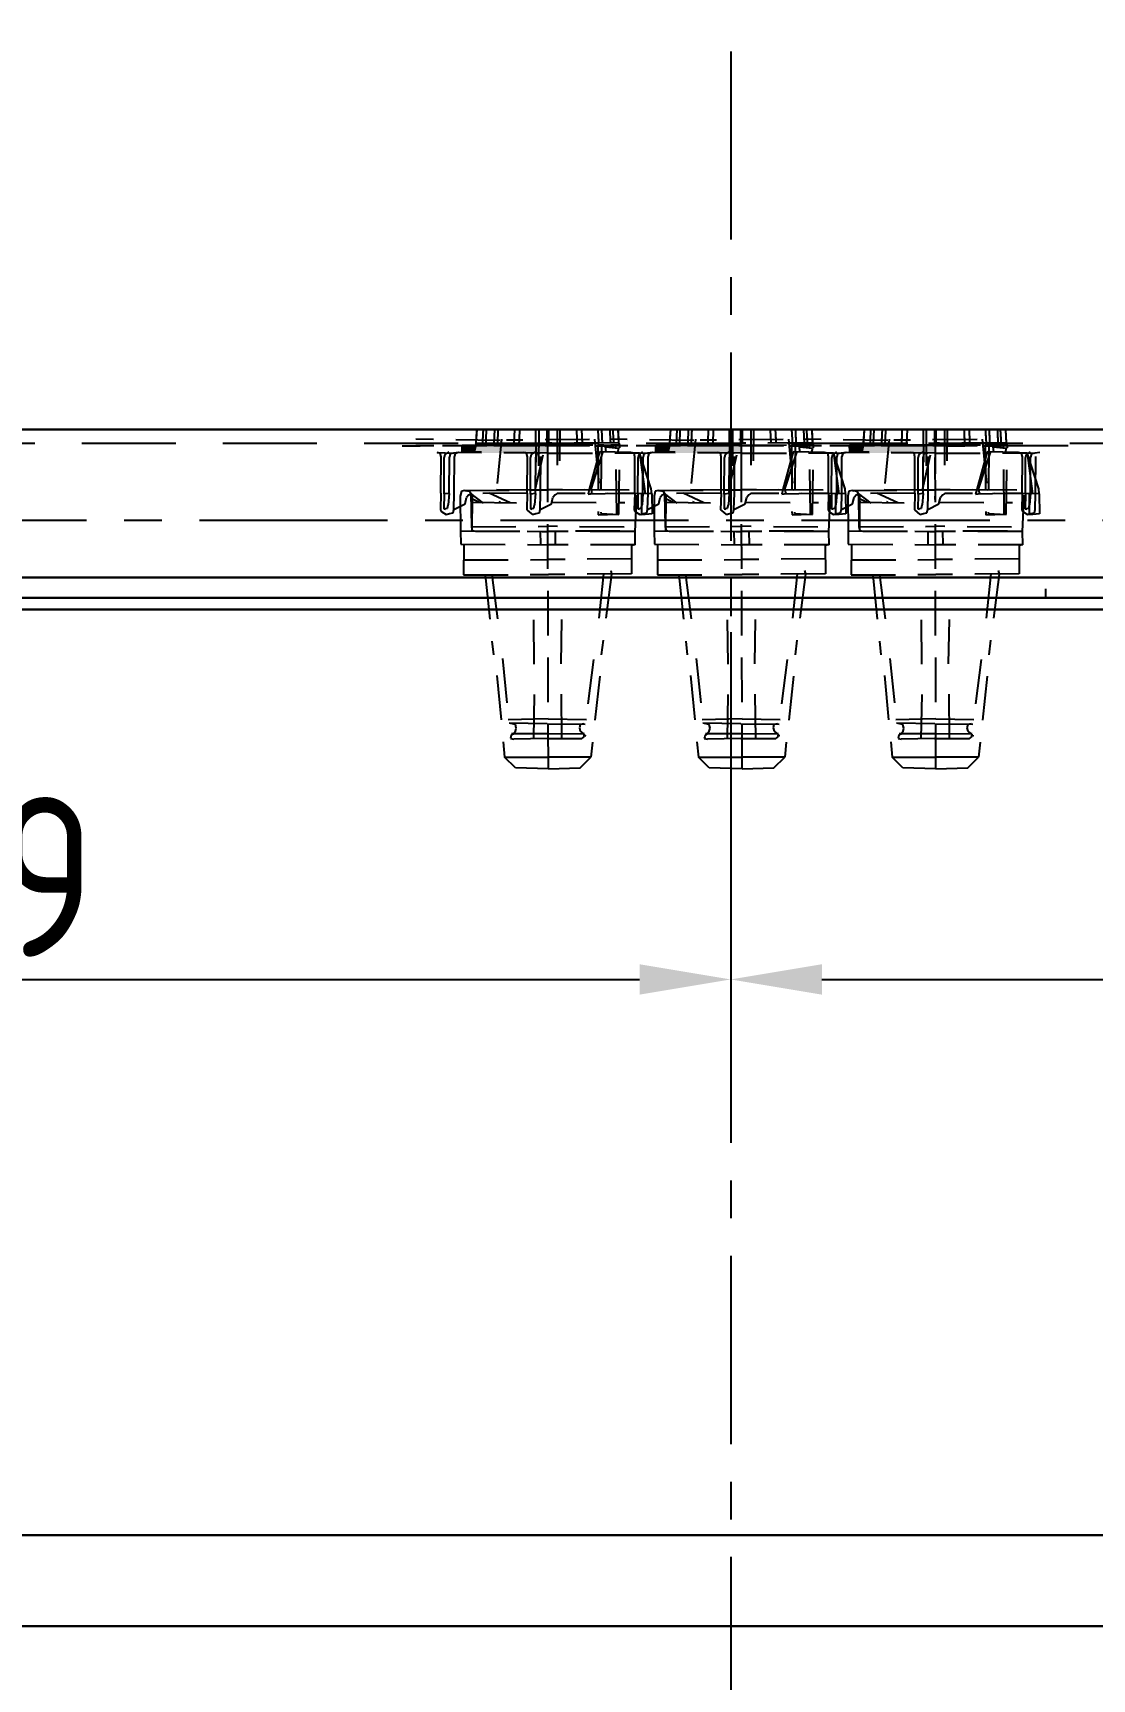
# Model space of a CAD drawing. Header units: millimetres. Extents: x 116956 to 138384, y -169944 to -162492.
# Drawn here: x 118598 to 119062, y -168922 to -168200 of the extents above; entities that cross this region are included whole.
import ezdxf

# ---------------------------------------------------------------- set-up
doc = ezdxf.new("R2010")
doc.units = ezdxf.units.MM
doc.header["$LTSCALE"] = 13
for name, pattern in [('CENTERX2', [101.6, 63.5, -12.7, 12.7, -12.7]), ('DASHED', [0.75, 0.5, -0.25]), ('HIDDEN', [9.525, 6.35, -3.175])]:
    doc.linetypes.add(name, pattern=pattern)
for name, color, linetype in [('1', 4, 'Continuous'), ('粗实线', 4, 'Continuous'), ('细实线', 2, 'Continuous'), ('虚线', 6, 'HIDDEN'), ('铁心虚线', 1, 'DASHED')]:
    doc.layers.add(name, color=color, linetype=linetype)
doc.layers.add('标注、文本', color=3, linetype='Continuous', lineweight=25)
doc.styles.get("Standard").update_dxf_attribs({"font": 'gbenor.shx', "bigfont": 'gbcbig.shx'})
doc.dimstyles.new('1-15', dxfattribs={"dimscale": 20, "dimtxt": 3.5, "dimasz": 2, "dimexe": 1.5, "dimexo": 0.5, "dimgap": 0.5, "dimtad": 1, "dimtoh": 1, "dimdec": 1, "dimdsep": 46, "dimtxsty": 'Standard', "dimcen": 2.5, "dimclrd": 3, "dimclre": 3, "dimclrt": 3, "dimadec": 0, "dimazin": 2, "dimtfac": 1, "dimtdec": 1, "dimtmove": 0, "dimatfit": 2, "dimfxl": 1, "dimarcsym": 0})

# ---------------------------------------------------------------- blocks, each defined once
blk = doc.blocks.new('*D1137')
at = {"layer": 'Defpoints', "color": 0, "transparency": 16777216}
for p in [(118214.94, -168498.74), (118903.94, -168498.74), (118903.94, -168615.02)]:
    blk.add_point(p, dxfattribs=at)
at = {"layer": '标注、文本', "color": 3, "lineweight": -2, "transparency": 16777216}
for p, q in [((118214.94, -168508.74), (118214.94, -168645.02)), ((118903.94, -168508.74), (118903.94, -168645.02)), ((118254.94, -168615.02), (118863.94, -168615.02))]:
    blk.add_line(p, q, dxfattribs=at)
at = {"layer": '标注、文本', "color": 3, "transparency": 16777216}
for points in [[(118254.94, -168608.36), (118254.94, -168621.69), (118214.94, -168615.02)], [(118863.94, -168608.36), (118863.94, -168621.69), (118903.94, -168615.02)]]:
    blk.add_solid(points, dxfattribs=at)
at = {"layer": '标注、文本', "color": 3, "transparency": 16777216, "insert": (118559.44, -168570.02), "char_height": 70, "attachment_point": 5}
blk.add_mtext('689', dxfattribs=at)
blk = doc.blocks.new('*D1138')
at = {"layer": 'Defpoints', "color": 0, "transparency": 16777216}
for p in [(118903.94, -168452.7), (119592.94, -168498.74), (119592.94, -168615.02)]:
    blk.add_point(p, dxfattribs=at)
at = {"layer": '标注、文本', "color": 3, "lineweight": -2, "transparency": 16777216}
for p, q in [((118903.94, -168462.7), (118903.94, -168645.02)), ((119592.94, -168508.74), (119592.94, -168645.02)), ((118943.94, -168615.02), (119552.94, -168615.02))]:
    blk.add_line(p, q, dxfattribs=at)
at = {"layer": '标注、文本', "color": 3, "transparency": 16777216}
for points in [[(118943.94, -168608.36), (118943.94, -168621.69), (118903.94, -168615.02)], [(119552.94, -168608.36), (119552.94, -168621.69), (119592.94, -168615.02)]]:
    blk.add_solid(points, dxfattribs=at)
at = {"layer": '标注、文本', "color": 3, "transparency": 16777216, "insert": (119248.44, -168570.02), "char_height": 70, "attachment_point": 5}
blk.add_mtext('689', dxfattribs=at)

msp = doc.modelspace()

# ---------------------------------------------------------------- hatches: boundary and pattern name
at = {"layer": '铁心虚线', "ltscale": 3}
h = msp.add_hatch(color=6, dxfattribs=at)
h.dxf.hatch_style = 2
h.paths.add_polyline_path([(118786.772, -168380.752), (118786.134, -168383.518), (118786.081, -168380.593)])
h = msp.add_hatch(color=6, dxfattribs=at)
h.dxf.hatch_style = 2
h.paths.add_polyline_path([(118792.624, -168380.646), (118786.772, -168380.752), (118786.134, -168383.518)])
h = msp.add_hatch(color=6, dxfattribs=at)
h.dxf.hatch_style = 2
h.paths.add_polyline_path([(118792.624, -168380.646), (118791.825, -168384.104), (118786.134, -168383.518)])
h = msp.add_hatch(color=6, dxfattribs=at)
h.dxf.hatch_style = 2
h.paths.add_polyline_path([(118823.955, -168380.596), (118792.624, -168380.646), (118791.825, -168384.104)])
h = msp.add_hatch(color=6, dxfattribs=at)
h.dxf.hatch_style = 2
h.paths.add_polyline_path([(118823.955, -168380.596), (118823.157, -168384.054), (118791.825, -168384.104)])
h = msp.add_hatch(color=6, dxfattribs=at)
h.dxf.hatch_style = 2
h.paths.add_polyline_path([(118871.772, -168380.752), (118871.134, -168383.518), (118871.081, -168380.593)])
h = msp.add_hatch(color=6, dxfattribs=at)
h.dxf.hatch_style = 2
h.paths.add_polyline_path([(118877.624, -168380.646), (118871.772, -168380.752), (118871.134, -168383.518)])
h = msp.add_hatch(color=6, dxfattribs=at)
h.dxf.hatch_style = 2
h.paths.add_polyline_path([(118877.624, -168380.646), (118876.825, -168384.104), (118871.134, -168383.518)])
h = msp.add_hatch(color=6, dxfattribs=at)
h.dxf.hatch_style = 2
h.paths.add_polyline_path([(118908.955, -168380.596), (118877.624, -168380.646), (118876.825, -168384.104)])
h = msp.add_hatch(color=6, dxfattribs=at)
h.dxf.hatch_style = 2
h.paths.add_polyline_path([(118908.955, -168380.596), (118908.157, -168384.054), (118876.825, -168384.104)])
h = msp.add_hatch(color=6, dxfattribs=at)
h.dxf.hatch_style = 2
h.paths.add_polyline_path([(118956.772, -168380.752), (118956.134, -168383.518), (118956.081, -168380.593)])
h = msp.add_hatch(color=6, dxfattribs=at)
h.dxf.hatch_style = 2
h.paths.add_polyline_path([(118962.624, -168380.646), (118956.772, -168380.752), (118956.134, -168383.518)])
h = msp.add_hatch(color=6, dxfattribs=at)
h.dxf.hatch_style = 2
h.paths.add_polyline_path([(118962.624, -168380.646), (118961.825, -168384.104), (118956.134, -168383.518)])
h = msp.add_hatch(color=6, dxfattribs=at)
h.dxf.hatch_style = 2
h.paths.add_polyline_path([(118993.955, -168380.596), (118962.624, -168380.646), (118961.825, -168384.104)])
h = msp.add_hatch(color=6, dxfattribs=at)
h.dxf.hatch_style = 2
h.paths.add_polyline_path([(118993.955, -168380.596), (118993.157, -168384.054), (118961.825, -168384.104)])

# ---------------------------------------------------------------- linework, layer by layer
at = {"layer": '1', "color": 1, "linetype": 'CENTERX2', "lineweight": -3, "ltscale": 0.1}
for p, q in [((118903.942, -167547.563), (118903.942, -168987.084)), ((119677.942, -168413.745), (118123.942, -168413.745))]:
    msp.add_line(p, q, dxfattribs=at)
at = {"layer": '粗实线', "lineweight": 30}
for p, q in [((118123.942, -168373.745), (119683.942, -168373.745)), ((118123.942, -168438.745), (119677.942, -168438.745)), ((118123.942, -168858.745), (119683.942, -168858.745)), ((118123.942, -168898.745), (119683.942, -168898.745))]:
    msp.add_line(p, q, dxfattribs=at)
at = {"layer": '细实线', "color": 4, "lineweight": 30}
for p, q in [((118123.942, -168447.701), (119683.942, -168447.701)), ((118123.942, -168452.701), (119683.942, -168452.701))]:
    msp.add_line(p, q, dxfattribs=at)
at = {"layer": '虚线', "ltscale": 0.5}
msp.add_line((118123.942, -168379.745), (119677.942, -168379.745), dxfattribs=at)
at = {"layer": '铁心虚线', "color": 6, "ltscale": 3}
for p, q in [((118823.942, -168522.625), (118823.625, -168373.745)), ((118908.942, -168522.625), (118908.625, -168373.745)), ((118993.942, -168522.625), (118993.625, -168373.745)), ((119041.981, -168443.701), (119041.981, -168447.701))]:
    msp.add_line(p, q, dxfattribs=at)
for points in [[(118792.484, -168373.745), (118792.092, -168379.795)], [(118818.582, -168388.096), (118818.425, -168373.745)], [(118819.681, -168373.745), (118819.646, -168389.798)], [(118827.766, -168373.745), (118827.731, -168389.48)], [(118828.902, -168387.565), (118829.061, -168373.745)], [(118854.464, -168373.745), (118854.755, -168379.695)], [(118877.484, -168373.745), (118877.092, -168379.795)], [(118903.582, -168388.096), (118903.425, -168373.745)], [(118904.681, -168373.745), (118904.646, -168389.798)], [(118912.766, -168373.745), (118912.731, -168389.48)], [(118913.902, -168387.565), (118914.061, -168373.745)], [(118939.464, -168373.745), (118939.755, -168379.695)], [(118962.484, -168373.745), (118962.092, -168379.795)], [(118988.582, -168388.096), (118988.425, -168373.745)], [(118989.681, -168373.745), (118989.646, -168389.798)], [(118997.766, -168373.745), (118997.731, -168389.48)], [(118998.902, -168387.565), (118999.061, -168373.745)], [(119024.464, -168373.745), (119024.755, -168379.695)], [(118796.932, -168380.913), (118759.749, -168381.069)], [(118780.282, -168383.624), (118778.58, -168384.688), (118778.261, -168386.071)], [(118823.848, -168384.213), (118786.134, -168383.518), (118786.081, -168380.593), (118823.955, -168380.596)], [(118819.487, -168381.021), (118791.081, -168381.019)], [(118823.955, -168380.596), (118792.624, -168380.646), (118792.092, -168379.795), (118823.423, -168379.745)], [(118803.422, -168378.041), (118801.239, -168400.116)], [(118818.157, -168383.628), (118816.454, -168384.691), (118816.135, -168386.074)], [(118823.955, -168380.596), (118855.287, -168380.546), (118854.755, -168379.695), (118823.423, -168379.745)], [(118846.345, -168383.622), (118841.822, -168400.059), (118841.343, -168402.134), (118843.577, -168401.921)], [(118844.223, -168377.992), (118846.348, -168400.333)], [(118881.932, -168380.913), (118844.749, -168381.069)], [(118881.932, -168380.913), (118844.749, -168381.069)], [(118849.271, -168383.569), (118849.058, -168381.335), (118854.75, -168381.921), (118854.271, -168383.995)], [(118865.282, -168383.624), (118863.58, -168384.688), (118863.261, -168386.071)], [(118865.282, -168383.624), (118863.58, -168384.688), (118863.261, -168386.071)], [(118908.848, -168384.213), (118871.134, -168383.518), (118871.081, -168380.593), (118908.955, -168380.596)], [(118904.487, -168381.021), (118876.081, -168381.019)], [(118908.955, -168380.596), (118877.624, -168380.646), (118877.092, -168379.795), (118908.423, -168379.745)], [(118888.422, -168378.041), (118886.239, -168400.116)], [(118903.157, -168383.628), (118901.454, -168384.691), (118901.135, -168386.074)], [(118908.955, -168380.596), (118940.287, -168380.546), (118939.755, -168379.695), (118908.423, -168379.745)], [(118931.345, -168383.622), (118926.822, -168400.059), (118926.343, -168402.134), (118928.577, -168401.921)], [(118929.223, -168377.992), (118931.348, -168400.333)], [(118966.932, -168380.913), (118929.749, -168381.069)], [(118934.271, -168383.569), (118934.058, -168381.335), (118939.75, -168381.921), (118939.271, -168383.995)], [(118950.282, -168383.624), (118948.58, -168384.688), (118948.261, -168386.071)], [(118950.282, -168383.624), (118948.58, -168384.688), (118948.261, -168386.071)], [(118993.848, -168384.213), (118956.134, -168383.518), (118956.081, -168380.593), (118993.955, -168380.596)], [(118989.487, -168381.021), (118961.081, -168381.019)], [(118993.955, -168380.596), (118962.624, -168380.646), (118962.092, -168379.795), (118993.423, -168379.745)], [(118973.422, -168378.041), (118971.239, -168400.116)], [(118988.157, -168383.628), (118986.454, -168384.691), (118986.135, -168386.074)], [(118993.955, -168380.596), (119025.287, -168380.546), (119024.755, -168379.695), (118993.423, -168379.745)], [(119035.932, -168380.913), (118998.749, -168381.069)], [(119016.345, -168383.622), (119011.822, -168400.059), (119011.343, -168402.134), (119013.577, -168401.921)], [(119014.223, -168377.992), (119016.348, -168400.333)], [(119051.932, -168380.913), (119014.749, -168381.069)], [(119019.271, -168383.569), (119019.058, -168381.335), (119024.75, -168381.921), (119024.271, -168383.995)], [(119035.282, -168383.624), (119033.58, -168384.688), (119033.261, -168386.071)], [(118776.878, -168385.752), (118776.505, -168384.209), (118775.122, -168383.89)], [(118775.122, -168383.89), (118782.357, -168384.103)], [(118784.591, -168383.89), (118782.357, -168384.103), (118780.814, -168384.475), (118780.495, -168385.858)], [(118823.848, -168384.213), (118784.591, -168383.89), (118783.048, -168384.263), (118782.729, -168385.646)], [(118814.752, -168385.755), (118814.38, -168384.212), (118812.997, -168383.893)], [(118820.231, -168384.107), (118818.689, -168384.479), (118818.369, -168385.862)], [(118823.848, -168384.213), (118863.957, -168384.004), (118866.349, -168402.038)], [(118847.728, -168383.942), (118842.673, -168399.527), (118842.886, -168401.761)], [(118861.878, -168385.752), (118861.505, -168384.209), (118860.122, -168383.89)], [(118860.122, -168383.89), (118867.357, -168384.103)], [(118861.878, -168385.752), (118861.505, -168384.209), (118860.122, -168383.89)], [(118860.122, -168383.89), (118867.357, -168384.103)], [(118869.275, -168401.985), (118869.062, -168399.75), (118863.957, -168384.004)], [(118869.591, -168383.89), (118867.357, -168384.103), (118865.814, -168384.475), (118865.495, -168385.858)], [(118869.591, -168383.89), (118867.357, -168384.103), (118865.814, -168384.475), (118865.495, -168385.858)], [(118908.848, -168384.213), (118869.591, -168383.89), (118868.048, -168384.263), (118867.729, -168385.646)], [(118899.752, -168385.755), (118899.38, -168384.212), (118897.997, -168383.893)], [(118905.231, -168384.107), (118903.689, -168384.479), (118903.369, -168385.862)], [(118908.848, -168384.213), (118948.957, -168384.004), (118951.349, -168402.038)], [(118932.728, -168383.942), (118927.673, -168399.527), (118927.886, -168401.761)], [(118946.878, -168385.752), (118946.505, -168384.209), (118945.122, -168383.89)], [(118945.122, -168383.89), (118952.357, -168384.103)], [(118946.878, -168385.752), (118946.505, -168384.209), (118945.122, -168383.89)], [(118945.122, -168383.89), (118952.357, -168384.103)], [(118954.275, -168401.985), (118954.062, -168399.75), (118948.957, -168384.004)], [(118954.591, -168383.89), (118952.357, -168384.103), (118950.814, -168384.475), (118950.495, -168385.858)], [(118954.591, -168383.89), (118952.357, -168384.103), (118950.814, -168384.475), (118950.495, -168385.858)], [(118993.848, -168384.213), (118954.591, -168383.89), (118953.048, -168384.263), (118952.729, -168385.646)], [(118984.752, -168385.755), (118984.38, -168384.212), (118982.997, -168383.893)], [(118990.231, -168384.107), (118988.689, -168384.479), (118988.369, -168385.862)], [(118993.848, -168384.213), (119033.957, -168384.004), (119036.349, -168402.038)], [(119017.728, -168383.942), (119012.673, -168399.527), (119012.886, -168401.761)], [(119031.878, -168385.752), (119031.505, -168384.209), (119030.122, -168383.89)], [(119030.122, -168383.89), (119037.357, -168384.103)], [(119039.275, -168401.985), (119039.062, -168399.75), (119033.957, -168384.004)], [(119039.591, -168383.89), (119037.357, -168384.103), (119035.814, -168384.475), (119035.495, -168385.858)], [(118776.823, -168401.763), (118776.609, -168408.998)], [(118782.461, -168408.892), (118787.408, -168406.392), (118788.047, -168403.626)], [(118790.441, -168402.722), (118789.377, -168401.02), (118787.302, -168400.541), (118785.76, -168400.913), (118785.281, -168402.987), (118785.386, -168418.307), (118785.491, -168424.159), (118824.058, -168424.322)], [(118814.697, -168401.767), (118789.909, -168401.871), (118789.058, -168402.403), (118788.047, -168403.626)], [(118814.697, -168401.767), (118789.909, -168401.871), (118790.173, -168416.499), (118790.546, -168418.042), (118791.929, -168418.361), (118823.952, -168418.471)], [(118790.121, -168404.105), (118789.909, -168401.871), (118790.494, -168405.648), (118814.431, -168406.075)], [(118814.697, -168401.767), (118814.484, -168409.001)], [(118818.315, -168401.873), (118816.08, -168402.086)], [(118818.315, -168401.873), (118816.08, -168402.086)], [(118820.335, -168408.895), (118825.283, -168406.396), (118825.921, -168403.63)], [(118846.348, -168400.333), (118823.794, -168400.225)], [(118862.572, -168402.622), (118861.826, -168418.474), (118861.932, -168424.326), (118824.058, -168424.322)], [(118869.275, -168401.985), (118827.783, -168401.874), (118826.932, -168402.406), (118825.921, -168403.63)], [(118861.823, -168401.763), (118861.609, -168408.998)], [(118861.823, -168401.763), (118861.609, -168408.998)], [(118869.275, -168401.985), (118869.434, -168410.762), (118864.965, -168411.187), (118864.966, -168401.718)], [(118867.461, -168408.892), (118872.408, -168406.392), (118873.047, -168403.626)], [(118875.441, -168402.722), (118874.377, -168401.02), (118872.302, -168400.541), (118870.76, -168400.913), (118870.281, -168402.987), (118870.386, -168418.307), (118870.491, -168424.159), (118909.058, -168424.322)], [(118899.697, -168401.767), (118874.909, -168401.871), (118874.058, -168402.403), (118873.047, -168403.626)], [(118899.697, -168401.767), (118874.909, -168401.871), (118875.173, -168416.499), (118875.546, -168418.042), (118876.929, -168418.361), (118908.952, -168418.471)], [(118875.121, -168404.105), (118874.909, -168401.871), (118875.494, -168405.648), (118899.431, -168406.075)], [(118899.697, -168401.767), (118899.484, -168409.001)], [(118903.315, -168401.873), (118901.08, -168402.086)], [(118903.315, -168401.873), (118901.08, -168402.086)], [(118905.335, -168408.895), (118910.283, -168406.396), (118910.921, -168403.63)], [(118931.348, -168400.333), (118908.794, -168400.225)], [(118947.572, -168402.622), (118946.826, -168418.474), (118946.932, -168424.326), (118909.058, -168424.322)], [(118954.275, -168401.985), (118912.783, -168401.874), (118911.932, -168402.406), (118910.921, -168403.63)], [(118946.823, -168401.763), (118946.609, -168408.998)], [(118946.823, -168401.763), (118946.609, -168408.998)], [(118954.275, -168401.985), (118954.434, -168410.762), (118949.965, -168411.187), (118949.966, -168401.718)], [(118952.461, -168408.892), (118957.408, -168406.392), (118958.047, -168403.626)], [(118960.441, -168402.722), (118959.377, -168401.02), (118957.302, -168400.541), (118955.76, -168400.913), (118955.281, -168402.987), (118955.386, -168418.307), (118955.491, -168424.159), (118994.058, -168424.322)], [(118984.697, -168401.767), (118959.909, -168401.871), (118959.058, -168402.403), (118958.047, -168403.626)], [(118984.697, -168401.767), (118959.909, -168401.871), (118960.173, -168416.499), (118960.546, -168418.042), (118961.929, -168418.361), (118993.952, -168418.471)], [(118960.121, -168404.105), (118959.909, -168401.871), (118960.494, -168405.648), (118984.431, -168406.075)], [(118984.697, -168401.767), (118984.484, -168409.001)], [(118988.315, -168401.873), (118986.08, -168402.086)], [(118988.315, -168401.873), (118986.08, -168402.086)], [(118990.335, -168408.895), (118995.283, -168406.396), (118995.921, -168403.63)], [(119016.348, -168400.333), (118993.794, -168400.225)], [(119032.572, -168402.622), (119031.826, -168418.474), (119031.932, -168424.326), (118994.058, -168424.322)], [(119039.275, -168401.985), (118997.783, -168401.874), (118996.932, -168402.406), (118995.921, -168403.63)], [(119031.823, -168401.763), (119031.609, -168408.998)], [(119039.275, -168401.985), (119039.434, -168410.762), (119034.965, -168411.187), (119034.966, -168401.718)], [(118776.609, -168408.998), (118777.141, -168409.849), (118779.056, -168411.019)], [(118778.152, -168408.625), (118779.695, -168408.253), (118780.014, -168406.87)], [(118779.056, -168411.019), (118780.599, -168410.647), (118782.142, -168410.275), (118782.461, -168408.892)], [(118814.484, -168409.001), (118815.707, -168410.012), (118816.931, -168411.023)], [(118816.027, -168408.629), (118817.569, -168408.257), (118817.889, -168406.874)], [(118816.931, -168411.023), (118818.473, -168410.651), (118820.016, -168410.278), (118820.335, -168408.895)], [(118825.442, -168405.704), (118857.465, -168405.813)], [(118861.609, -168408.998), (118862.141, -168409.849), (118864.056, -168411.019)], [(118861.609, -168408.998), (118862.141, -168409.849), (118864.056, -168411.019)], [(118863.152, -168408.625), (118864.695, -168408.253), (118865.014, -168406.87)], [(118863.152, -168408.625), (118864.695, -168408.253), (118865.014, -168406.87)], [(118864.056, -168411.019), (118865.599, -168410.647), (118867.142, -168410.275), (118867.461, -168408.892)], [(118864.056, -168411.019), (118865.599, -168410.647), (118867.142, -168410.275), (118867.461, -168408.892)], [(118899.484, -168409.001), (118900.707, -168410.012), (118901.931, -168411.023)], [(118901.027, -168408.629), (118902.569, -168408.257), (118902.889, -168406.874)], [(118901.931, -168411.023), (118903.473, -168410.651), (118905.016, -168410.278), (118905.335, -168408.895)], [(118910.442, -168405.704), (118942.465, -168405.813)], [(118946.609, -168408.998), (118947.141, -168409.849), (118949.056, -168411.019)], [(118946.609, -168408.998), (118947.141, -168409.849), (118949.056, -168411.019)], [(118948.152, -168408.625), (118949.695, -168408.253), (118950.014, -168406.87)], [(118948.152, -168408.625), (118949.695, -168408.253), (118950.014, -168406.87)], [(118949.056, -168411.019), (118950.599, -168410.647), (118952.142, -168410.275), (118952.461, -168408.892)], [(118949.056, -168411.019), (118950.599, -168410.647), (118952.142, -168410.275), (118952.461, -168408.892)], [(118984.484, -168409.001), (118985.707, -168410.012), (118986.931, -168411.023)], [(118986.027, -168408.629), (118987.569, -168408.257), (118987.889, -168406.874)], [(118986.931, -168411.023), (118988.473, -168410.651), (118990.016, -168410.278), (118990.335, -168408.895)], [(118995.442, -168405.704), (119027.465, -168405.813)], [(119031.609, -168408.998), (119032.141, -168409.849), (119034.056, -168411.019)], [(119033.152, -168408.625), (119034.695, -168408.253), (119035.014, -168406.87)], [(119034.056, -168411.019), (119035.599, -168410.647), (119037.142, -168410.275), (119037.461, -168408.892)], [(118786.875, -168424.478), (118786.767, -168437.564), (118823.95, -168437.408)], [(118861.932, -168424.326), (118860.389, -168424.698), (118860.441, -168437.092), (118823.95, -168437.408)], [(118871.875, -168424.478), (118871.767, -168437.564), (118908.95, -168437.408)], [(118946.932, -168424.326), (118945.389, -168424.698), (118945.441, -168437.092), (118908.95, -168437.408)], [(118956.875, -168424.478), (118956.767, -168437.564), (118993.95, -168437.408)], [(119031.932, -168424.326), (119030.389, -168424.698), (119030.441, -168437.092), (118993.95, -168437.408)], [(118860.495, -168430.549), (118824.004, -168430.865)], [(118945.495, -168430.549), (118909.004, -168430.865)], [(119030.495, -168430.549), (118994.004, -168430.865)], [(118796.236, -168437.565), (118799.796, -168472.62)], [(118851.292, -168435.708), (118851.664, -168437.251), (118847.139, -168472.625)], [(118881.236, -168437.565), (118884.796, -168472.62)], [(118936.292, -168435.708), (118936.664, -168437.251), (118932.139, -168472.625)], [(118966.236, -168437.565), (118969.796, -168472.62)], [(119021.292, -168435.708), (119021.664, -168437.251), (119017.139, -168472.625)], [(118817.776, -168476.771), (118817.512, -168452.674)], [(118829.478, -168476.56), (118829.906, -168452.622)], [(118902.776, -168476.771), (118902.512, -168452.674)], [(118914.478, -168476.56), (118914.906, -168452.622)], [(118987.776, -168476.771), (118987.512, -168452.674)], [(118999.478, -168476.56), (118999.906, -168452.622)], [(118803.786, -168474.27), (118806.709, -168502.623)], [(118843.735, -168474.752), (118840.115, -168503.051)], [(118888.786, -168474.27), (118891.709, -168502.623)], [(118928.735, -168474.752), (118925.115, -168503.051)], [(118973.786, -168474.27), (118976.709, -168502.623)], [(119013.735, -168474.752), (119010.115, -168503.051)], [(118801.338, -168481.717), (118804.739, -168517.464), (118823.676, -168517.466)], [(118846.447, -168481.934), (118842.614, -168517.467), (118823.676, -168517.466)], [(118886.338, -168481.717), (118889.739, -168517.464), (118908.676, -168517.466)], [(118931.447, -168481.934), (118927.614, -168517.467), (118908.676, -168517.466)], [(118971.338, -168481.717), (118974.739, -168517.464), (118993.676, -168517.466)], [(119016.447, -168481.934), (119012.614, -168517.467), (118993.676, -168517.466)], [(118817.507, -168509.486), (118817.934, -168485.548)], [(118829.901, -168509.434), (118829.637, -168485.337)], [(118902.507, -168509.486), (118902.934, -168485.548)], [(118914.901, -168509.434), (118914.637, -168485.337)], [(118987.507, -168509.486), (118987.934, -168485.548)], [(118999.901, -168509.434), (118999.637, -168485.337)], [(118808.517, -168507.41), (118809.528, -168506.187), (118809.847, -168504.804), (118809.475, -168503.261), (118807.4, -168502.782)], [(118839.423, -168502.892), (118837.881, -168503.264), (118837.561, -168504.647), (118837.934, -168506.19), (118839.157, -168507.2)], [(118893.517, -168507.41), (118894.528, -168506.187), (118894.847, -168504.804), (118894.475, -168503.261), (118892.4, -168502.782)], [(118924.423, -168502.892), (118922.881, -168503.264), (118922.561, -168504.647), (118922.934, -168506.19), (118924.157, -168507.2)], [(118978.517, -168507.41), (118979.528, -168506.187), (118979.847, -168504.804), (118979.475, -168503.261), (118977.4, -168502.782)], [(119009.423, -168502.892), (119007.881, -168503.264), (119007.561, -168504.647), (119007.934, -168506.19), (119009.157, -168507.2)], [(118807.506, -168508.634), (118807.346, -168509.325), (118808.729, -168509.645)], [(118808.517, -168507.41), (118807.666, -168507.942), (118807.506, -168508.634)], [(118823.358, -168509.38), (118838.678, -168509.275), (118839.529, -168508.743), (118839.689, -168508.052)], [(118839.689, -168508.052), (118839.848, -168507.36), (118839.157, -168507.2)], [(118892.506, -168508.634), (118892.346, -168509.325), (118893.729, -168509.645)], [(118893.517, -168507.41), (118892.666, -168507.942), (118892.506, -168508.634)], [(118908.358, -168509.38), (118923.678, -168509.275), (118924.529, -168508.743), (118924.689, -168508.052)], [(118924.689, -168508.052), (118924.848, -168507.36), (118924.157, -168507.2)], [(118977.506, -168508.634), (118977.346, -168509.325), (118978.729, -168509.645)], [(118978.517, -168507.41), (118977.666, -168507.942), (118977.506, -168508.634)], [(118993.358, -168509.38), (119008.678, -168509.275), (119009.529, -168508.743), (119009.689, -168508.052)], [(119009.689, -168508.052), (119009.848, -168507.36), (119009.157, -168507.2)], [(118823.942, -168522.625), (118809.473, -168522.199), (118804.739, -168517.464)], [(118823.942, -168522.625), (118837.879, -168522.201), (118842.614, -168517.467)], [(118908.942, -168522.625), (118894.473, -168522.199), (118889.739, -168517.464)], [(118908.942, -168522.625), (118922.879, -168522.201), (118927.614, -168517.467)], [(118993.942, -168522.625), (118979.473, -168522.199), (118974.739, -168517.464)], [(118993.942, -168522.625), (119007.879, -168522.201), (119012.614, -168517.467)]]:
    msp.add_lwpolyline(points, dxfattribs=at)
for points in [[(118845.601, -168380.537), (118845.81, -168411.177), (118853.896, -168410.859), (118853.527, -168380.91)], [(118847.201, -168380.864), (118846.879, -168410.653), (118854.805, -168411.026), (118855.287, -168380.546)], [(118930.601, -168380.537), (118930.81, -168411.177), (118938.896, -168410.859), (118938.527, -168380.91)], [(118932.201, -168380.864), (118931.879, -168410.653), (118939.805, -168411.026), (118940.287, -168380.546)], [(119015.601, -168380.537), (119015.81, -168411.177), (119023.896, -168410.859), (119023.527, -168380.91)], [(119017.201, -168380.864), (119016.879, -168410.653), (119024.805, -168411.026), (119025.287, -168380.546)]]:
    msp.add_lwpolyline(points, close=True, dxfattribs=at)
for points in [[(118792.484, -168373.745), (118792.248, -168377.38), (118792.092, -168379.795), (118792.092, -168379.795)], [(118795.3, -168373.745), (118795.13, -168377.352), (118795.017, -168379.742), (118795.017, -168379.742)], [(118796.698, -168373.745), (118796.52, -168377.529), (118796.401, -168380.062), (118796.401, -168380.062)], [(118800.32, -168373.745), (118800.139, -168377.588), (118800.018, -168380.168), (118800.018, -168380.168)], [(118801.845, -168373.745), (118801.674, -168377.382), (118801.56, -168379.796), (118801.56, -168379.796)], [(118809.09, -168373.745), (118808.913, -168377.5), (118808.795, -168380.01), (118808.795, -168380.01)], [(118811.314, -168373.745), (118811.143, -168377.382), (118811.029, -168379.797), (118811.029, -168379.797)], [(118823.423, -168379.745), (118823.423, -168379.745), (118823.424, -168377.077), (118823.424, -168373.745)], [(118823.577, -168373.745), (118823.562, -168383.01), (118823.527, -168404.534), (118823.527, -168404.534)], [(118824.115, -168379.905), (118824.115, -168379.905), (118824.115, -168377.151), (118824.115, -168373.745)], [(118836.24, -168373.745), (118836.402, -168377.414), (118836.509, -168379.853), (118836.509, -168379.853)], [(118838.455, -168373.745), (118838.628, -168377.291), (118838.743, -168379.64), (118838.743, -168379.64)], [(118845.604, -168373.745), (118845.829, -168377.415), (118845.978, -168379.853), (118845.978, -168379.853)], [(118847.24, -168373.745), (118847.409, -168377.202), (118847.521, -168379.481), (118847.521, -168379.481)], [(118850.852, -168373.745), (118851.024, -168377.262), (118851.138, -168379.588), (118851.138, -168379.588)], [(118852.143, -168373.745), (118852.37, -168377.445), (118852.521, -168379.907), (118852.521, -168379.907)], [(118854.464, -168373.745), (118854.639, -168377.321), (118854.755, -168379.695), (118854.755, -168379.695)], [(118877.484, -168373.745), (118877.248, -168377.38), (118877.092, -168379.795), (118877.092, -168379.795)], [(118880.3, -168373.745), (118880.13, -168377.352), (118880.017, -168379.742), (118880.017, -168379.742)], [(118881.698, -168373.745), (118881.52, -168377.529), (118881.401, -168380.062), (118881.401, -168380.062)], [(118885.32, -168373.745), (118885.139, -168377.588), (118885.018, -168380.168), (118885.018, -168380.168)], [(118886.845, -168373.745), (118886.674, -168377.382), (118886.56, -168379.796), (118886.56, -168379.796)], [(118894.09, -168373.745), (118893.913, -168377.5), (118893.795, -168380.01), (118893.795, -168380.01)], [(118896.314, -168373.745), (118896.143, -168377.382), (118896.029, -168379.797), (118896.029, -168379.797)], [(118908.423, -168379.745), (118908.423, -168379.745), (118908.424, -168377.077), (118908.424, -168373.745)], [(118908.577, -168373.745), (118908.562, -168383.01), (118908.527, -168404.534), (118908.527, -168404.534)], [(118909.115, -168379.905), (118909.115, -168379.905), (118909.115, -168377.151), (118909.115, -168373.745)], [(118921.24, -168373.745), (118921.402, -168377.414), (118921.509, -168379.853), (118921.509, -168379.853)], [(118923.455, -168373.745), (118923.628, -168377.291), (118923.743, -168379.64), (118923.743, -168379.64)], [(118930.604, -168373.745), (118930.829, -168377.415), (118930.978, -168379.853), (118930.978, -168379.853)], [(118932.24, -168373.745), (118932.409, -168377.202), (118932.521, -168379.481), (118932.521, -168379.481)], [(118935.852, -168373.745), (118936.024, -168377.262), (118936.138, -168379.588), (118936.138, -168379.588)], [(118937.143, -168373.745), (118937.37, -168377.445), (118937.521, -168379.907), (118937.521, -168379.907)], [(118939.464, -168373.745), (118939.639, -168377.321), (118939.755, -168379.695), (118939.755, -168379.695)], [(118962.484, -168373.745), (118962.248, -168377.38), (118962.092, -168379.795), (118962.092, -168379.795)], [(118965.3, -168373.745), (118965.13, -168377.352), (118965.017, -168379.742), (118965.017, -168379.742)], [(118966.698, -168373.745), (118966.52, -168377.529), (118966.401, -168380.062), (118966.401, -168380.062)], [(118970.32, -168373.745), (118970.139, -168377.588), (118970.018, -168380.168), (118970.018, -168380.168)], [(118971.845, -168373.745), (118971.674, -168377.382), (118971.56, -168379.796), (118971.56, -168379.796)], [(118979.09, -168373.745), (118978.913, -168377.5), (118978.795, -168380.01), (118978.795, -168380.01)], [(118981.314, -168373.745), (118981.143, -168377.382), (118981.029, -168379.797), (118981.029, -168379.797)], [(118993.423, -168379.745), (118993.423, -168379.745), (118993.424, -168377.077), (118993.424, -168373.745)], [(118993.577, -168373.745), (118993.562, -168383.01), (118993.527, -168404.534), (118993.527, -168404.534)], [(118994.115, -168379.905), (118994.115, -168379.905), (118994.115, -168377.151), (118994.115, -168373.745)], [(119006.24, -168373.745), (119006.402, -168377.414), (119006.509, -168379.853), (119006.509, -168379.853)], [(119008.455, -168373.745), (119008.628, -168377.291), (119008.743, -168379.64), (119008.743, -168379.64)], [(119015.604, -168373.745), (119015.829, -168377.415), (119015.978, -168379.853), (119015.978, -168379.853)], [(119017.24, -168373.745), (119017.409, -168377.202), (119017.521, -168379.481), (119017.521, -168379.481)], [(119020.852, -168373.745), (119021.024, -168377.262), (119021.138, -168379.588), (119021.138, -168379.588)], [(119022.143, -168373.745), (119022.37, -168377.445), (119022.521, -168379.907), (119022.521, -168379.907)], [(119024.464, -168373.745), (119024.639, -168377.321), (119024.755, -168379.695), (119024.755, -168379.695)], [(118802.789, -168378.581), (118802.789, -168378.581), (118765.765, -168378.045), (118765.765, -168378.045)], [(118803.001, -168380.815), (118803.001, -168380.815), (118765.818, -168380.971), (118765.818, -168380.971)], [(118841.988, -168378.204), (118841.988, -168378.204), (118805.497, -168378.52), (118805.497, -168378.52)], [(118842.041, -168381.13), (118842.041, -168381.13), (118805.709, -168380.754), (118805.709, -168380.754)], [(118860.122, -168383.89), (118860.122, -168383.89), (118846.345, -168383.622), (118846.345, -168383.622)], [(118887.789, -168378.581), (118887.789, -168378.581), (118850.765, -168378.045), (118850.765, -168378.045)], [(118887.789, -168378.581), (118887.789, -168378.581), (118850.765, -168378.045), (118850.765, -168378.045)], [(118888.001, -168380.815), (118888.001, -168380.815), (118850.818, -168380.971), (118850.818, -168380.971)], [(118888.001, -168380.815), (118888.001, -168380.815), (118850.818, -168380.971), (118850.818, -168380.971)], [(118926.988, -168378.204), (118926.988, -168378.204), (118890.497, -168378.52), (118890.497, -168378.52)], [(118927.041, -168381.13), (118927.041, -168381.13), (118890.709, -168380.754), (118890.709, -168380.754)], [(118945.122, -168383.89), (118945.122, -168383.89), (118931.345, -168383.622), (118931.345, -168383.622)], [(118972.789, -168378.581), (118972.789, -168378.581), (118935.765, -168378.045), (118935.765, -168378.045)], [(118972.789, -168378.581), (118972.789, -168378.581), (118935.765, -168378.045), (118935.765, -168378.045)], [(118973.001, -168380.815), (118973.001, -168380.815), (118935.818, -168380.971), (118935.818, -168380.971)], [(118973.001, -168380.815), (118973.001, -168380.815), (118935.818, -168380.971), (118935.818, -168380.971)], [(119011.988, -168378.204), (119011.988, -168378.204), (118975.497, -168378.52), (118975.497, -168378.52)], [(119012.041, -168381.13), (119012.041, -168381.13), (118975.709, -168380.754), (118975.709, -168380.754)], [(119030.122, -168383.89), (119030.122, -168383.89), (119016.345, -168383.622), (119016.345, -168383.622)], [(118776.823, -168401.763), (118776.823, -168401.763), (118776.878, -168385.752), (118776.878, -168385.752)], [(118778.206, -168402.082), (118778.206, -168402.082), (118778.261, -168386.071), (118778.261, -168386.071)], [(118780.44, -168401.87), (118780.44, -168401.87), (118780.495, -168385.858), (118780.495, -168385.858)], [(118782.674, -168401.657), (118782.674, -168401.657), (118782.729, -168385.646), (118782.729, -168385.646)], [(118814.697, -168401.767), (118814.697, -168401.767), (118814.752, -168385.755), (118814.752, -168385.755)], [(118816.08, -168402.086), (118816.08, -168402.086), (118816.135, -168386.074), (118816.135, -168386.074)], [(118821.455, -168385.117), (118821.455, -168385.117), (118817.942, -168400.331), (118817.942, -168400.331)], [(118818.315, -168401.873), (118818.315, -168401.873), (118818.369, -168385.862), (118818.369, -168385.862)], [(118820.549, -168401.661), (118820.549, -168401.661), (118820.603, -168385.649), (118820.603, -168385.649)], [(118861.823, -168401.763), (118861.823, -168401.763), (118861.878, -168385.752), (118861.878, -168385.752)], [(118861.823, -168401.763), (118861.823, -168401.763), (118861.878, -168385.752), (118861.878, -168385.752)], [(118863.206, -168402.082), (118863.206, -168402.082), (118863.261, -168386.071), (118863.261, -168386.071)], [(118863.206, -168402.082), (118863.206, -168402.082), (118863.261, -168386.071), (118863.261, -168386.071)], [(118865.44, -168401.87), (118865.44, -168401.87), (118865.495, -168385.858), (118865.495, -168385.858)], [(118865.44, -168401.87), (118865.44, -168401.87), (118865.495, -168385.858), (118865.495, -168385.858)], [(118867.674, -168401.657), (118867.674, -168401.657), (118867.729, -168385.646), (118867.729, -168385.646)], [(118867.674, -168401.657), (118867.674, -168401.657), (118867.729, -168385.646), (118867.729, -168385.646)], [(118899.697, -168401.767), (118899.697, -168401.767), (118899.752, -168385.755), (118899.752, -168385.755)], [(118901.08, -168402.086), (118901.08, -168402.086), (118901.135, -168386.074), (118901.135, -168386.074)], [(118906.455, -168385.117), (118906.455, -168385.117), (118902.942, -168400.331), (118902.942, -168400.331)], [(118903.315, -168401.873), (118903.315, -168401.873), (118903.369, -168385.862), (118903.369, -168385.862)], [(118905.549, -168401.661), (118905.549, -168401.661), (118905.603, -168385.649), (118905.603, -168385.649)], [(118946.823, -168401.763), (118946.823, -168401.763), (118946.878, -168385.752), (118946.878, -168385.752)], [(118946.823, -168401.763), (118946.823, -168401.763), (118946.878, -168385.752), (118946.878, -168385.752)], [(118948.206, -168402.082), (118948.206, -168402.082), (118948.261, -168386.071), (118948.261, -168386.071)], [(118948.206, -168402.082), (118948.206, -168402.082), (118948.261, -168386.071), (118948.261, -168386.071)], [(118950.44, -168401.87), (118950.44, -168401.87), (118950.495, -168385.858), (118950.495, -168385.858)], [(118950.44, -168401.87), (118950.44, -168401.87), (118950.495, -168385.858), (118950.495, -168385.858)], [(118952.674, -168401.657), (118952.674, -168401.657), (118952.729, -168385.646), (118952.729, -168385.646)], [(118952.674, -168401.657), (118952.674, -168401.657), (118952.729, -168385.646), (118952.729, -168385.646)], [(118984.697, -168401.767), (118984.697, -168401.767), (118984.752, -168385.755), (118984.752, -168385.755)], [(118986.08, -168402.086), (118986.08, -168402.086), (118986.135, -168386.074), (118986.135, -168386.074)], [(118991.455, -168385.117), (118991.455, -168385.117), (118987.942, -168400.331), (118987.942, -168400.331)], [(118988.315, -168401.873), (118988.315, -168401.873), (118988.369, -168385.862), (118988.369, -168385.862)], [(118990.549, -168401.661), (118990.549, -168401.661), (118990.603, -168385.649), (118990.603, -168385.649)], [(119031.823, -168401.763), (119031.823, -168401.763), (119031.878, -168385.752), (119031.878, -168385.752)], [(119033.206, -168402.082), (119033.206, -168402.082), (119033.261, -168386.071), (119033.261, -168386.071)], [(119035.44, -168401.87), (119035.44, -168401.87), (119035.495, -168385.858), (119035.495, -168385.858)], [(119037.674, -168401.657), (119037.674, -168401.657), (119037.729, -168385.646), (119037.729, -168385.646)], [(118778.206, -168402.082), (118778.206, -168402.082), (118778.152, -168408.625), (118778.152, -168408.625)], [(118780.44, -168401.87), (118780.44, -168401.87), (118778.206, -168402.082), (118778.206, -168402.082)], [(118780.44, -168401.87), (118780.44, -168401.87), (118780.014, -168406.87), (118780.014, -168406.87)], [(118782.461, -168408.892), (118782.461, -168408.892), (118782.674, -168401.657), (118782.674, -168401.657)], [(118787.302, -168400.541), (118787.302, -168400.541), (118823.794, -168400.225), (118823.794, -168400.225)], [(118787.302, -168400.541), (118787.302, -168400.541), (118787.994, -168400.7), (118787.994, -168400.7)], [(118795.494, -168406.074), (118795.494, -168406.074), (118789.909, -168401.871), (118789.909, -168401.871)], [(118793.419, -168405.595), (118793.419, -168405.595), (118790.121, -168404.105), (118790.121, -168404.105)], [(118790.441, -168402.722), (118790.441, -168402.722), (118790.386, -168418.733), (118790.386, -168418.733)], [(118797.994, -168401.552), (118797.994, -168401.552), (118807.197, -168405.862), (118807.197, -168405.862)], [(118801.239, -168400.116), (118801.239, -168400.116), (118823.794, -168400.225), (118823.794, -168400.225)], [(118816.08, -168402.086), (118816.08, -168402.086), (118816.027, -168408.629), (118816.027, -168408.629)], [(118818.315, -168401.873), (118818.315, -168401.873), (118817.889, -168406.874), (118817.889, -168406.874)], [(118820.335, -168408.895), (118820.335, -168408.895), (118820.549, -168401.661), (118820.549, -168401.661)], [(118859.434, -168400.441), (118859.434, -168400.441), (118823.794, -168400.225), (118823.794, -168400.225)], [(118861.823, -168401.763), (118861.823, -168401.763), (118841.343, -168402.134), (118841.343, -168402.134)], [(118863.206, -168402.082), (118863.206, -168402.082), (118863.152, -168408.625), (118863.152, -168408.625)], [(118863.206, -168402.082), (118863.206, -168402.082), (118863.152, -168408.625), (118863.152, -168408.625)], [(118865.44, -168401.87), (118865.44, -168401.87), (118863.206, -168402.082), (118863.206, -168402.082)], [(118865.44, -168401.87), (118865.44, -168401.87), (118863.206, -168402.082), (118863.206, -168402.082)], [(118865.44, -168401.87), (118865.44, -168401.87), (118865.014, -168406.87), (118865.014, -168406.87)], [(118865.44, -168401.87), (118865.44, -168401.87), (118865.014, -168406.87), (118865.014, -168406.87)], [(118867.461, -168408.892), (118867.461, -168408.892), (118867.674, -168401.657), (118867.674, -168401.657)], [(118867.461, -168408.892), (118867.461, -168408.892), (118867.674, -168401.657), (118867.674, -168401.657)], [(118872.302, -168400.541), (118872.302, -168400.541), (118908.794, -168400.225), (118908.794, -168400.225)], [(118872.302, -168400.541), (118872.302, -168400.541), (118872.994, -168400.7), (118872.994, -168400.7)], [(118880.494, -168406.074), (118880.494, -168406.074), (118874.909, -168401.871), (118874.909, -168401.871)], [(118878.419, -168405.595), (118878.419, -168405.595), (118875.121, -168404.105), (118875.121, -168404.105)], [(118875.441, -168402.722), (118875.441, -168402.722), (118875.386, -168418.733), (118875.386, -168418.733)], [(118882.994, -168401.552), (118882.994, -168401.552), (118892.197, -168405.862), (118892.197, -168405.862)], [(118886.239, -168400.116), (118886.239, -168400.116), (118908.794, -168400.225), (118908.794, -168400.225)], [(118901.08, -168402.086), (118901.08, -168402.086), (118901.027, -168408.629), (118901.027, -168408.629)], [(118903.315, -168401.873), (118903.315, -168401.873), (118902.889, -168406.874), (118902.889, -168406.874)], [(118905.335, -168408.895), (118905.335, -168408.895), (118905.549, -168401.661), (118905.549, -168401.661)], [(118944.434, -168400.441), (118944.434, -168400.441), (118908.794, -168400.225), (118908.794, -168400.225)], [(118946.823, -168401.763), (118946.823, -168401.763), (118926.343, -168402.134), (118926.343, -168402.134)], [(118948.206, -168402.082), (118948.206, -168402.082), (118948.152, -168408.625), (118948.152, -168408.625)], [(118948.206, -168402.082), (118948.206, -168402.082), (118948.152, -168408.625), (118948.152, -168408.625)], [(118950.44, -168401.87), (118950.44, -168401.87), (118948.206, -168402.082), (118948.206, -168402.082)], [(118950.44, -168401.87), (118950.44, -168401.87), (118948.206, -168402.082), (118948.206, -168402.082)], [(118950.44, -168401.87), (118950.44, -168401.87), (118950.014, -168406.87), (118950.014, -168406.87)], [(118950.44, -168401.87), (118950.44, -168401.87), (118950.014, -168406.87), (118950.014, -168406.87)], [(118952.461, -168408.892), (118952.461, -168408.892), (118952.674, -168401.657), (118952.674, -168401.657)], [(118952.461, -168408.892), (118952.461, -168408.892), (118952.674, -168401.657), (118952.674, -168401.657)], [(118957.302, -168400.541), (118957.302, -168400.541), (118993.794, -168400.225), (118993.794, -168400.225)], [(118957.302, -168400.541), (118957.302, -168400.541), (118957.994, -168400.7), (118957.994, -168400.7)], [(118965.494, -168406.074), (118965.494, -168406.074), (118959.909, -168401.871), (118959.909, -168401.871)], [(118963.419, -168405.595), (118963.419, -168405.595), (118960.121, -168404.105), (118960.121, -168404.105)], [(118960.441, -168402.722), (118960.441, -168402.722), (118960.386, -168418.733), (118960.386, -168418.733)], [(118967.994, -168401.552), (118967.994, -168401.552), (118977.197, -168405.862), (118977.197, -168405.862)], [(118971.239, -168400.116), (118971.239, -168400.116), (118993.794, -168400.225), (118993.794, -168400.225)], [(118986.08, -168402.086), (118986.08, -168402.086), (118986.027, -168408.629), (118986.027, -168408.629)], [(118988.315, -168401.873), (118988.315, -168401.873), (118987.889, -168406.874), (118987.889, -168406.874)], [(118990.335, -168408.895), (118990.335, -168408.895), (118990.549, -168401.661), (118990.549, -168401.661)], [(119029.434, -168400.441), (119029.434, -168400.441), (118993.794, -168400.225), (118993.794, -168400.225)], [(119031.823, -168401.763), (119031.823, -168401.763), (119011.343, -168402.134), (119011.343, -168402.134)], [(119033.206, -168402.082), (119033.206, -168402.082), (119033.152, -168408.625), (119033.152, -168408.625)], [(119035.44, -168401.87), (119035.44, -168401.87), (119033.206, -168402.082), (119033.206, -168402.082)], [(119035.44, -168401.87), (119035.44, -168401.87), (119035.014, -168406.87), (119035.014, -168406.87)], [(119037.461, -168408.892), (119037.461, -168408.892), (119037.674, -168401.657), (119037.674, -168401.657)], [(118778.152, -168408.625), (118778.152, -168408.625), (118778.844, -168408.785), (118778.844, -168408.785)], [(118802.196, -168405.436), (118802.196, -168405.436), (118802.888, -168405.596), (118802.888, -168405.596)], [(118816.027, -168408.629), (118816.027, -168408.629), (118816.718, -168408.789), (118816.718, -168408.789)], [(118863.152, -168408.625), (118863.152, -168408.625), (118863.844, -168408.785), (118863.844, -168408.785)], [(118863.152, -168408.625), (118863.152, -168408.625), (118863.844, -168408.785), (118863.844, -168408.785)], [(118887.196, -168405.436), (118887.196, -168405.436), (118887.888, -168405.596), (118887.888, -168405.596)], [(118901.027, -168408.629), (118901.027, -168408.629), (118901.718, -168408.789), (118901.718, -168408.789)], [(118948.152, -168408.625), (118948.152, -168408.625), (118948.844, -168408.785), (118948.844, -168408.785)], [(118948.152, -168408.625), (118948.152, -168408.625), (118948.844, -168408.785), (118948.844, -168408.785)], [(118972.196, -168405.436), (118972.196, -168405.436), (118972.888, -168405.596), (118972.888, -168405.596)], [(118986.027, -168408.629), (118986.027, -168408.629), (118986.718, -168408.789), (118986.718, -168408.789)], [(119033.152, -168408.625), (119033.152, -168408.625), (119033.844, -168408.785), (119033.844, -168408.785)], [(118785.386, -168418.307), (118785.386, -168418.307), (118823.952, -168418.471), (118823.952, -168418.471)], [(118790.173, -168416.499), (118790.173, -168416.499), (118823.739, -168416.236), (118823.739, -168416.236)], [(118820.334, -168418.364), (118820.334, -168418.364), (118820.44, -168424.215), (118820.44, -168424.215)], [(118857.145, -168416.665), (118857.145, -168416.665), (118823.739, -168416.236), (118823.739, -168416.236)], [(118855.283, -168418.42), (118855.283, -168418.42), (118823.952, -168418.471), (118823.952, -168418.471)], [(118861.826, -168418.474), (118861.826, -168418.474), (118823.952, -168418.471), (118823.952, -168418.471)], [(118826.877, -168418.418), (118826.877, -168418.418), (118826.983, -168424.269), (118826.983, -168424.269)], [(118870.386, -168418.307), (118870.386, -168418.307), (118908.952, -168418.471), (118908.952, -168418.471)], [(118875.173, -168416.499), (118875.173, -168416.499), (118908.739, -168416.236), (118908.739, -168416.236)], [(118905.334, -168418.364), (118905.334, -168418.364), (118905.44, -168424.215), (118905.44, -168424.215)], [(118942.145, -168416.665), (118942.145, -168416.665), (118908.739, -168416.236), (118908.739, -168416.236)], [(118940.283, -168418.42), (118940.283, -168418.42), (118908.952, -168418.471), (118908.952, -168418.471)], [(118946.826, -168418.474), (118946.826, -168418.474), (118908.952, -168418.471), (118908.952, -168418.471)], [(118911.877, -168418.418), (118911.877, -168418.418), (118911.983, -168424.269), (118911.983, -168424.269)], [(118955.386, -168418.307), (118955.386, -168418.307), (118993.952, -168418.471), (118993.952, -168418.471)], [(118960.173, -168416.499), (118960.173, -168416.499), (118993.739, -168416.236), (118993.739, -168416.236)], [(118990.334, -168418.364), (118990.334, -168418.364), (118990.44, -168424.215), (118990.44, -168424.215)], [(119027.145, -168416.665), (119027.145, -168416.665), (118993.739, -168416.236), (118993.739, -168416.236)], [(119025.283, -168418.42), (119025.283, -168418.42), (118993.952, -168418.471), (118993.952, -168418.471)], [(119031.826, -168418.474), (119031.826, -168418.474), (118993.952, -168418.471), (118993.952, -168418.471)], [(118996.877, -168418.418), (118996.877, -168418.418), (118996.983, -168424.269), (118996.983, -168424.269)], [(118786.821, -168431.021), (118786.821, -168431.021), (118824.004, -168430.865), (118824.004, -168430.865)], [(118871.821, -168431.021), (118871.821, -168431.021), (118909.004, -168430.865), (118909.004, -168430.865)], [(118956.821, -168431.021), (118956.821, -168431.021), (118994.004, -168430.865), (118994.004, -168430.865)], [(118799.161, -168437.512), (118799.161, -168437.512), (118802.776, -168466.025), (118802.776, -168466.025)], [(118848.047, -168437.144), (118848.047, -168437.144), (118845.119, -168465.603), (118845.119, -168465.603)], [(118884.161, -168437.512), (118884.161, -168437.512), (118887.776, -168466.025), (118887.776, -168466.025)], [(118933.047, -168437.144), (118933.047, -168437.144), (118930.119, -168465.603), (118930.119, -168465.603)], [(118969.161, -168437.512), (118969.161, -168437.512), (118972.776, -168466.025), (118972.776, -168466.025)], [(119018.047, -168437.144), (119018.047, -168437.144), (119015.119, -168465.603), (119015.119, -168465.603)], [(118823.891, -168500.763), (118823.891, -168500.763), (118806.337, -168501.08), (118806.337, -168501.08)], [(118823.412, -168502.837), (118823.412, -168502.837), (118806.709, -168502.623), (118806.709, -168502.623)], [(118823.412, -168502.837), (118823.412, -168502.837), (118840.115, -168503.051), (118840.115, -168503.051)], [(118823.891, -168500.763), (118823.891, -168500.763), (118840.594, -168500.977), (118840.594, -168500.977)], [(118908.891, -168500.763), (118908.891, -168500.763), (118891.337, -168501.08), (118891.337, -168501.08)], [(118908.412, -168502.837), (118908.412, -168502.837), (118891.709, -168502.623), (118891.709, -168502.623)], [(118908.412, -168502.837), (118908.412, -168502.837), (118925.115, -168503.051), (118925.115, -168503.051)], [(118908.891, -168500.763), (118908.891, -168500.763), (118925.594, -168500.977), (118925.594, -168500.977)], [(118993.891, -168500.763), (118993.891, -168500.763), (118976.337, -168501.08), (118976.337, -168501.08)], [(118993.412, -168502.837), (118993.412, -168502.837), (118976.709, -168502.623), (118976.709, -168502.623)], [(118993.412, -168502.837), (118993.412, -168502.837), (119010.115, -168503.051), (119010.115, -168503.051)], [(118993.891, -168500.763), (118993.891, -168500.763), (119010.594, -168500.977), (119010.594, -168500.977)], [(118823.837, -168507.305), (118823.837, -168507.305), (118807.825, -168507.251), (118807.825, -168507.251)], [(118823.358, -168509.38), (118823.358, -168509.38), (118808.729, -168509.645), (118808.729, -168509.645)], [(118823.837, -168507.305), (118823.837, -168507.305), (118839.157, -168507.2), (118839.157, -168507.2)], [(118839.689, -168508.052), (118839.689, -168508.052), (118840.38, -168508.211), (118840.38, -168508.211)], [(118908.837, -168507.305), (118908.837, -168507.305), (118892.825, -168507.251), (118892.825, -168507.251)], [(118908.358, -168509.38), (118908.358, -168509.38), (118893.729, -168509.645), (118893.729, -168509.645)], [(118908.837, -168507.305), (118908.837, -168507.305), (118924.157, -168507.2), (118924.157, -168507.2)], [(118924.689, -168508.052), (118924.689, -168508.052), (118925.38, -168508.211), (118925.38, -168508.211)], [(118993.837, -168507.305), (118993.837, -168507.305), (118977.825, -168507.251), (118977.825, -168507.251)], [(118993.358, -168509.38), (118993.358, -168509.38), (118978.729, -168509.645), (118978.729, -168509.645)], [(118993.837, -168507.305), (118993.837, -168507.305), (119009.157, -168507.2), (119009.157, -168507.2)], [(119009.689, -168508.052), (119009.689, -168508.052), (119010.38, -168508.211), (119010.38, -168508.211)]]:
    msp.add_open_spline(points, degree=3, dxfattribs=at)

# ---------------------------------------------------------------- dimensions: what is measured, and where the dimension line sits
at = {"layer": '标注、文本'}
for base, p1, p2, picture, middle in [((119592.942, -168615.024), (118903.942, -168452.701), (119592.942, -168498.745), '*D1138', (119248.442, -168570.024)), ((118903.942, -168615.024), (118214.942, -168498.745), (118903.942, -168498.745), '*D1137', (118559.442, -168570.024))]:
    dim = msp.add_linear_dim(base=base, p1=p1, p2=p2, dimstyle='1-15', dxfattribs=at)
    dim.commit()
    dim.dimension.update_dxf_attribs({"geometry": picture, "text_midpoint": middle})

doc.saveas('drawing.dxf')
